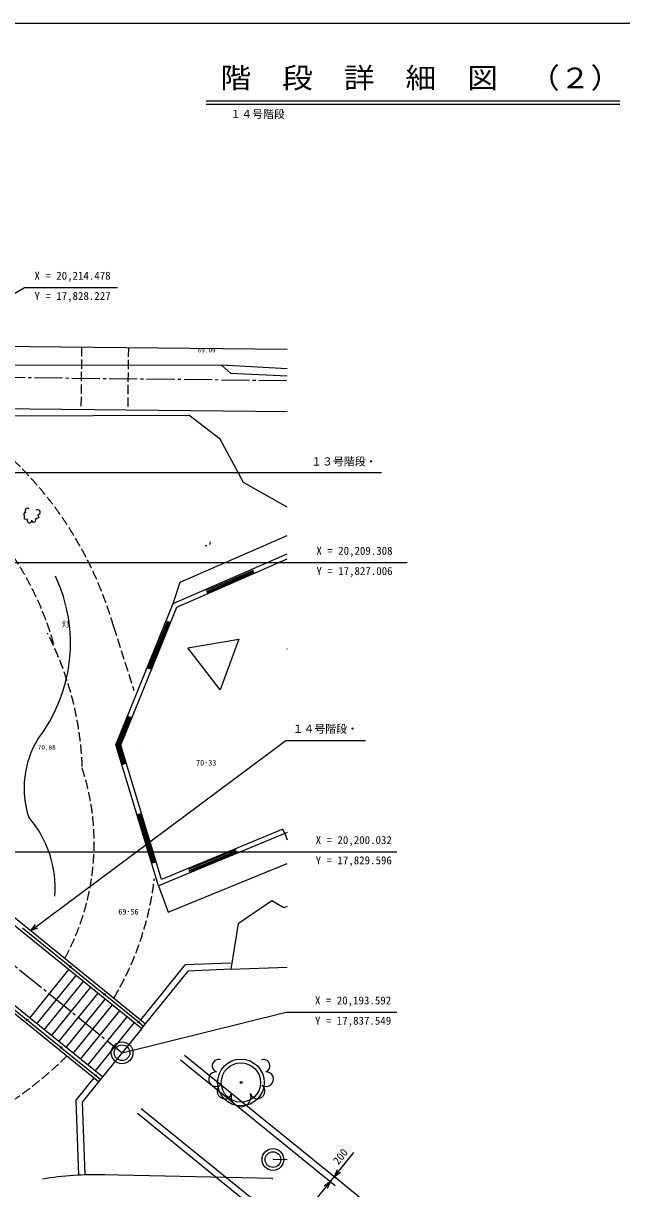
# Model space of a CAD drawing. Units: millimetres on the paper, enlarged 50 times, with parts at other scales. Extents: x -20105 to 20225, y -14150 to 14100.
# Drawn here: x -6311 to 3289, y -4585 to 14100 of the extents above; entities that cross this region are included whole.
import ezdxf
from ezdxf.enums import TextEntityAlignment as Align

# ---------------------------------------------------------------- set-up
doc = ezdxf.new("R2010")
doc.units = ezdxf.units.MM
doc.header["$LTSCALE"] = 50
doc.linetypes.add('CHAIN2', pattern=[12, 9, -1, 1, -1])
doc.linetypes.add('DASHED3', pattern=[4, 3, -1])
for name, color, linetype in [('0-0_1', 4, 'Continuous'), ('0-7_8', 4, 'Continuous'), ('0-9_10', 4, 'Continuous'), ('1-1', 4, 'Continuous'), ('1-2_計画', 4, 'DASHED3'), ('1-3', 4, 'Continuous'), ('1-4', 4, 'Continuous'), ('1-6', 7, 'Continuous'), ('1-8', 4, 'Continuous'), ('1-9', 4, 'CHAIN2'), ('3-3', 4, 'Continuous'), ('F-0', 5, 'Continuous'), ('F-4', 7, 'Continuous')]:
    doc.layers.add(name, color=color, linetype=linetype)
doc.styles.add('ＭＳ ゴシック', font='')
doc.styles.get('ＭＳ ゴシック').set_extended_font_data('MS Gothic')

msp = doc.modelspace()

# ---------------------------------------------------------------- linework, layer by layer
at = {"layer": '0-0_1'}
for p, q in [((-8339.65, 8624.8), (-3129.93, 8619.71)), ((-3129.93, 8619.71), (-2980.49, 8485.68)), ((-2075.42, 8558.93), (-3129.93, 8619.71)), ((-2075.42, 8442.96), (-2980.49, 8485.68)), ((-8303.89, 7798.92), (-3657.22, 7819.46)), ((-2075.42, 6343.3), (-2776.74, 6736.04)), ((-3795.38, 5141.79), (-2075.42, 5887.79)), ((-3904.09, 4795.96), (-2075.42, 5593.42)), ((-3846.15, 4739.4), (-2075.42, 5511.6)), ((-3376.29, 5004.86), (-2620.25, 5334.56)), ((-3368.49, 4986.98), (-2612.44, 5316.68)), ((-3360.69, 4969.12), (-2604.65, 5298.82)), ((-3904.09, 4795.96), (-3795.38, 5141.79)), ((-4747.21, 2528.02), (-3846.15, 4739.4)), ((-4305.94, 3758.06), (-3994.7, 4521.9)), ((-4287.88, 3750.71), (-3976.65, 4514.53)), ((-4269.82, 3743.35), (-3958.59, 4507.18)), ((-4806.04, 2530.72), (-4617.18, 2994.23)), ((-4785.38, 2529.75), (-4599.12, 2986.88)), ((-4764.7, 2528.81), (-4581.05, 2979.52)), ((-4707.96, 2208.24), (-4806.04, 2530.72)), ((-4689.3, 2213.92), (-4785.38, 2529.75)), ((-4670.66, 2219.6), (-4764.7, 2528.81)), ((-4091.7, 372.97), (-4747.21, 2528.02)), ((-4227.91, 630.04), (-4467.93, 1419.14)), ((-4209.25, 635.72), (-4449.28, 1424.81)), ((-4190.59, 641.39), (-4430.62, 1430.5)), ((-2145.07, 1177.19), (-4091.7, 372.97)), ((-2116.44, 1107.86), (-2145.07, 1177.19)), ((-2901.07, 847), (-3663.38, 532.07)), ((-2893.63, 828.98), (-3655.95, 514.04)), ((-2886.19, 810.95), (-3648.49, 496.03)), ((-3985.07, -148.48), (-2075.42, 630.79)), ((-4139.41, 272.11), (-3985.07, -148.48)), ((-2075.42, -58.69), (-2129.5, -79.06)), ((-2982.64, -1067.53), (-2075.42, -1031))]:
    msp.add_line(p, q, dxfattribs=at)
for points in [[(-2776.74, 6736.04), (-3155.01, 7434.22), (-3657.22, 7819.46)], [(-2116.44, 1107.86), (-4139.41, 272.11), (-4826.71, 2531.66), (-3904.09, 4795.96)], [(-2075.42, 1124.48), (-2116.44, 1107.86), (-2075.42, 1006.65)], [(-2129.5, -79.06), (-2323.8, 30.68), (-2862.96, -340.52), (-2982.64, -1067.53)]]:
    msp.add_lwpolyline(points, dxfattribs=at)
msp.add_lwpolyline([(-3672.78, 4086.31), (-2854.47, 4223.81), (-3150.64, 3414.61)], close=True, dxfattribs=at)
msp.add_circle((-2817.45, -2883.44), 16.02, dxfattribs=at)
for centre, radius, start, end in [((-8079.02, 4161.28), 2525.18, 322.39914, 25.16971), ((-4796.16, 1838.14), 1502.07, 148.60909, 198.1331), ((-7534.34, 233.96), 1734.95, 355.66977, 40.93314), ((-3179.41, -2614.37), 100.86, 69.99879, 250.00029), ((-2454.93, -2614.37), 100.86, 289.99969, 110.00119), ((-3217.78, -2827.96), 118.88, 88.13129, 304.9991), ((-2416.54, -2827.96), 118.88, 235.00099, 91.8709), ((-3081.43, -3022.7), 118.86, 125.0006, 341.86989), ((-2552.91, -3022.7), 118.86, 198.12939, 55.00139), ((-2817.17, -3110.12), 159.48, 161.56519, 18.4348)]:
    msp.add_arc(centre, radius, start, end, dxfattribs=at)
at = {"layer": '0-7_8'}
for p, q in [((-3367.83, 5720.74), (-3394.23, 5725.03)), ((-3310.78, 5786.28), (-3324.35, 5741.62))]:
    msp.add_line(p, q, dxfattribs=at)
for points in [[(-6245.3, 6144.64), (-6290.83, 6147.94), (-6292.29, 6191.13), (-6288.9, 6194.43)], [(-6076.07, 6219), (-6062.68, 6176.37), (-6102.4, 6153.23), (-6112.66, 6155.76)]]:
    msp.add_lwpolyline(points, dxfattribs=at)
for centre, radius, start, end in [((-6267.52, 6225.11), 36.12, 98.09329, 234.9874), ((-6240.48, 6282.82), 41.83, 53.46619, 214.26849), ((-6082.07, 6261.29), 41.83, 270.16669, 128.2347), ((-6212.47, 6126.23), 37.25, 150.03709, 15.06259), ((-6145.46, 6139.1), 37.45, 197.0761, 28.17989)]:
    msp.add_arc(centre, radius, start, end, dxfattribs=at)
at = {"layer": '1-1'}
for p, q in [((-7776.2, 8937.21), (-2075.42, 8874.17)), ((-7787.26, 7937.27), (-2075.42, 7874.12)), ((-8379.02, 1196.21), (-4411.47, -2016.64)), ((-8322.86, 1279.41), (-4348.54, -1938.93)), ((-5103.72, -2871.5), (-9187.08, 435.13)), ((-5040.79, -2793.79), (-9098.5, 492.08)), ((-6324.02, -403.56), (-5565.75, -1017.58)), ((-6207.7, -1848.85), (-5578.38, -1071.7)), ((-5546.91, -1032.84), (-5017.05, -1461.91)), ((-4105.86, -1480.34), (-3714.39, -996.91)), ((-4028.14, -1543.27), (-3665.15, -1095.01)), ((-2986.67, -967.61), (-3714.39, -996.91)), ((-2982.64, -1067.53), (-3665.15, -1095.01)), ((-7016.27, -1258.42), (-6258.01, -1872.45)), ((-6091.13, -1943.25), (-5461.8, -1166.1)), ((-5974.55, -2037.65), (-5345.23, -1260.5)), ((-5857.98, -2132.04), (-5228.66, -1354.9)), ((-5741.41, -2226.44), (-5112.09, -1449.29)), ((-4998.16, -1477.21), (-4468.35, -1906.25)), ((-4426.25, -1876), (-4105.86, -1480.34)), ((-5624.84, -2320.84), (-4995.52, -1543.69)), ((-5508.27, -2415.24), (-4878.94, -1638.09)), ((-5391.7, -2509.64), (-4762.37, -1732.49)), ((-5275.12, -2604.04), (-4645.8, -1826.89)), ((-6239.17, -1887.71), (-5709.31, -2316.78)), ((-5158.55, -2698.43), (-4529.23, -1921.29)), ((-4449.46, -1921.54), (-4380, -1977.78)), ((-5690.42, -2332.08), (-5160.6, -2761.11)), ((-5141.72, -2776.41), (-5072.26, -2832.65)), ((-5181.44, -2808.57), (-5468.35, -3162.87)), ((-5468.35, -3162.87), (-5424.99, -4367.79)), ((-5367.07, -3196.7), (-5325.06, -4364.2)), ((-2312.66, -4418.52), (-5029.58, -4362.62)), ((-2312.89, -4429.58), (-2312.66, -4418.52))]:
    msp.add_line(p, q, dxfattribs=at)
at = {"layer": '1-1', "linetype": 'DASHED3'}
for p, q in [((-5375.62, 8910.66), (-5386.67, 7910.73)), ((-4625.66, 8902.37), (-4636.72, 7902.43))]:
    msp.add_line(p, q, dxfattribs=at)
at = {"layer": '1-1', "linetype": 'CHAIN2'}
msp.add_line((-8702.42, 814.72), (-4726.13, -2405.22), dxfattribs=at)
at = {"layer": '1-1'}
for points in [[(-4411.47, -2016.64), (-4348.54, -1938.93), (-4028.14, -1543.27)], [(-4411.47, -2016.64), (-5014.14, -2760.87), (-5040.79, -2793.79)], [(-5040.79, -2793.79), (-5103.72, -2871.5), (-5367.07, -3196.7)]]:
    msp.add_lwpolyline(points, dxfattribs=at)
for centre, radius in [((-5556.31, -1025.23), 12.15), ((-5007.61, -1469.56), 12.15), ((-6248.57, -1880.09), 12.15), ((-4458.9, -1913.89), 12.15), ((-5699.86, -2324.43), 12.15), ((-2819.72, -2882.29), 375), ((-2819.72, -2882.29), 315), ((-5151.16, -2768.76), 12.15)]:
    msp.add_circle(centre, radius, dxfattribs=at)
at = {"layer": '1-1', "linetype": 'DASHED3'}
msp.add_arc((-9030.27, 955.26), 4856.27, 18.61591, 18.61592, dxfattribs=at)
at = {"layer": '1-1'}
msp.add_arc((-5120.28, -10060.52), 5700, 88.81819, 98.92804, dxfattribs=at)
at = {"layer": '1-2_計画'}
msp.add_line((-4861.6, 4428.15), (-4536.64, 3403.17), dxfattribs=at)
for centre, radius, start, end in [((-10629.75, 2776.32), 5000, 15.98013, 93.41862), ((-10629.75, 2776.32), 6000, 15.98013, 51.30357), ((-10486.01, 1992.38), 5124.85, 2.17281, 27.0674), ((-9030.27, 955.26), 3856.27, 331.41469, 18.61592), ((-9030.27, 955.26), 4856.27, 329.25314, 353.27547), ((-10118.37, 2137.4), 6436.74, 259.7998, 314.42682)]:
    msp.add_arc(centre, radius, start, end, dxfattribs=at)
at = {"layer": '1-3'}
for p, q in [((-9039.45, 6898.78), (-563.97, 6898.78)), ((-6191.86, -446.23), (-6114.4, -348.13)), ((-6191.86, -446.23), (-6075.73, -400))]:
    msp.add_line(p, q, dxfattribs=at)
msp.add_lwpolyline([(-6191.86, -446.23), (-2101.35, 2603.5), (-821.86, 2603.5)], dxfattribs=at)
at = {"layer": '1-4'}
for p, q in [((-3788.61, -2521.02), (-1305.87, -4531.5)), ((-3725.68, -2443.31), (-1242.94, -4453.79)), ((-4417.93, -3298.17), (-1935.19, -5308.65)), ((-4480.86, -3375.89), (-1998.12, -5386.37)), ((-1320.65, -4390.86), (-1007.17, -4003.73)), ((-1320.65, -4390.86), (-1269.81, -4276.67)), ((-2012.91, -5245.72), (-1383.58, -4468.57)), ((-1383.58, -4468.57), (-1484.71, -4542.04)), ((-1383.58, -4468.57), (-1434.43, -4582.76)), ((-1383.58, -4468.57), (-1320.65, -4390.86)), ((-1320.65, -4390.86), (-1219.53, -4317.39)), ((-1320.65, -4390.86), (-895.81, -4734.9))]:
    msp.add_line(p, q, dxfattribs=at)
at = {"layer": '1-6', "color": 4}
for p, q in [((-9997.56, 5452.67), (-154.12, 5452.67)), ((-8702.42, 814.72), (-320.95, 814.72))]:
    msp.add_line(p, q, dxfattribs=at)
for points in [[(-9386.9, 8037.84), (-6292.59, 9862.86), (-4798.86, 9862.86)], [(-4726.13, -2405.22), (-2094.26, -1756.9), (-320.95, -1756.9)]]:
    msp.add_lwpolyline(points, dxfattribs=at)
at = {"layer": '1-8', "linetype": 'CHAIN2'}
for p, q in [((-9731.61, 8458.8), (-2075.42, 8374.15)), ((-2075.42, -4121.89), (-2306.46, -4117.13))]:
    msp.add_line(p, q, dxfattribs=at)
at = {"layer": '1-8'}
for centre, radius in [((-4726.13, -2405.22), 175), ((-4726.13, -2405.22), 125), ((-2306.46, -4117.13), 175), ((-2306.46, -4117.13), 125)]:
    msp.add_circle(centre, radius, dxfattribs=at)
at = {"layer": '1-9'}
for q in [(-2075.42, 4065.69), (-2075.42, 4070.93)]:
    msp.add_line((-2084.72, 4070.99), q, dxfattribs=at)
at = {"layer": 'F-0'}
msp.add_line((-20075, 14100), (20225, 14100), dxfattribs=at)
at = {"layer": 'F-4', "color": 4}
for p, q in [((-3374.98, 12854.76), (3259.33, 12854.76)), ((-3374.98, 12804.76), (3259.33, 12804.76))]:
    msp.add_line(p, q, dxfattribs=at)

# ---------------------------------------------------------------- texts
at = {"layer": '0-7_8', "style": 'ＭＳ ゴシック'}
for s, p in [('70･33', (-3539.9, 2171.22)), ('69･56', (-4786.88, -216.78))]:
    msp.add_text(s, height=91.64, dxfattribs=at).set_placement(p, align=Align.BOTTOM_LEFT)
at = {"layer": '0-9_10', "style": 'ＭＳ ゴシック'}
for s, height, p in [('69.09', 73.31, (-3512.45, 8802.56)), ('灯', 91.64, (-5689.45, 4393.95)), ('70.88', 73.31, (-6077.7, 2433.01))]:
    msp.add_text(s, height=height, dxfattribs=at).set_placement(p, align=Align.BOTTOM_LEFT)
at = {"layer": '1-3', "color": 7, "style": 'ＭＳ ゴシック'}
for s, p in [('１３号階段・', (-1694.35, 6971.4)), ('１４号階段・', (-1991.92, 2685.12))]:
    msp.add_text(s, height=128.3, dxfattribs=at).set_placement(p, align=Align.BOTTOM_LEFT)
at = {"layer": '1-4', "color": 7, "style": 'ＭＳ ゴシック'}
msp.add_text('200', height=128.3, rotation=51, dxfattribs=at).set_placement((-1226.85, -4235.29), align=Align.BOTTOM_LEFT)
at = {"layer": '1-6', "style": 'ＭＳ ゴシック'}
for s, p in [('X = 20,214.478', (-6131.53, 9950.69)), ('Y = 17,828.227', (-6131.53, 9625.91)), ('X = 20,209.308', (-1608.73, 5540.5)), ('Y = 17,827.006', (-1608.73, 5215.72)), ('X = 20,200.032', (-1620.42, 902.54)), ('Y = 17,829.596', (-1620.42, 577.76)), ('X = 20,193.592', (-1631.07, -1669.07)), ('Y = 17,837.549', (-1631.07, -1993.85))]:
    msp.add_text(s, height=128.3, dxfattribs=at).set_placement(p, align=Align.BOTTOM_LEFT)
at = {"layer": '3-3', "color": 7, "style": 'ＭＳ ゴシック'}
msp.add_text('１４号階段', height=128.3, dxfattribs=at).set_placement((-2991.45, 12541.12), align=Align.BOTTOM_LEFT)
at = {"layer": 'F-4', "style": 'ＭＳ ゴシック', "width": 1.1}
msp.add_text('階\u3000段\u3000詳\u3000細\u3000図\u3000（２）', height=329.9, dxfattribs=at).set_placement((-3150, 12960.8), align=Align.BOTTOM_LEFT)

doc.saveas('drawing.dxf')
